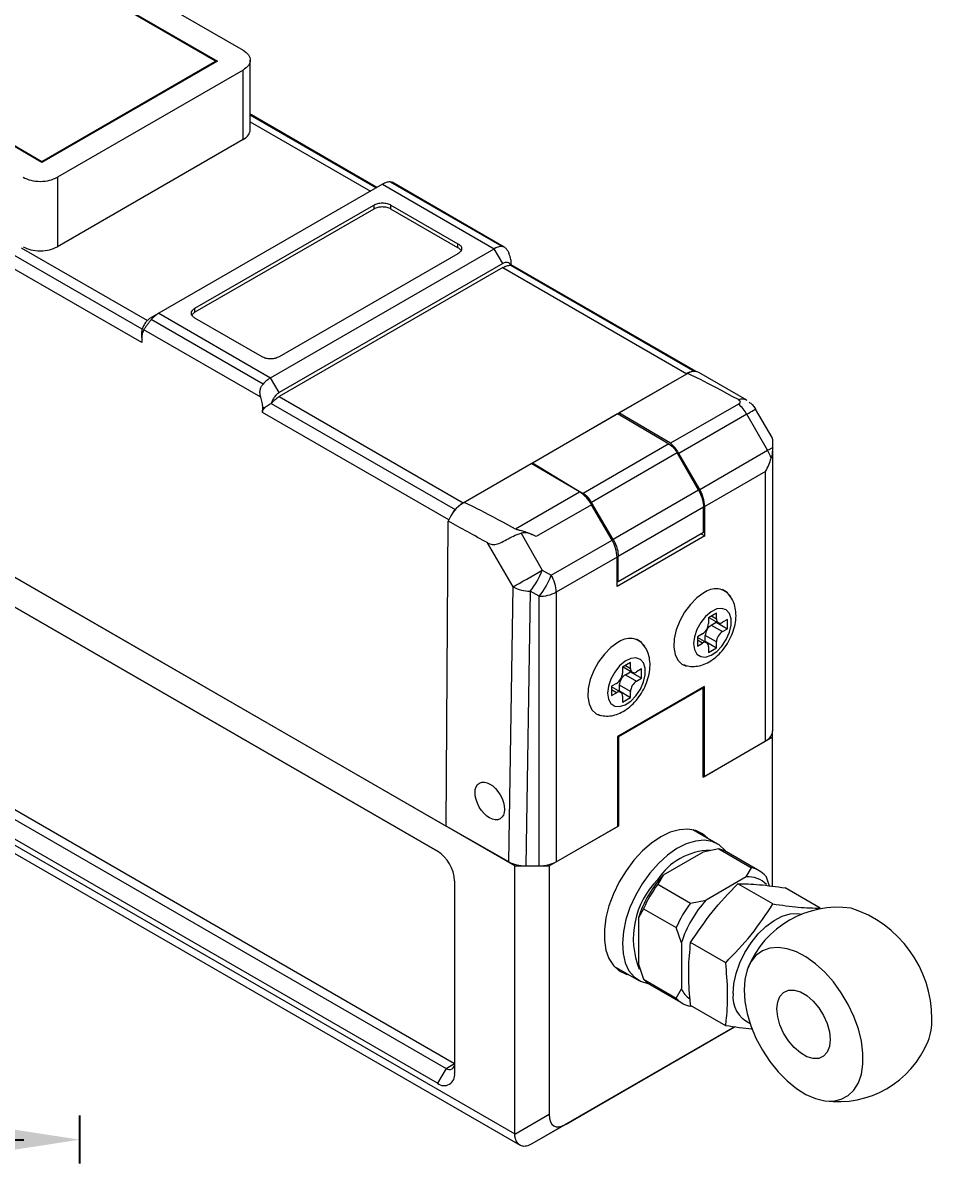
# Model space of a CAD drawing. Header units: inches. Extents: x 0.2 to 16.3, y 0.2 to 11.5.
# Drawn here: x 11.38 to 12.852, y 8.678 to 10.546 of the extents above; entities that cross this region are included whole.
import ezdxf

# ---------------------------------------------------------------- set-up
doc = ezdxf.new("R2010")
doc.units = ezdxf.units.IN
doc.header["$MEASUREMENT"] = 0
doc.linetypes.add('CENTERX2', pattern=[0.8, 0.5, -0.1, 0.1, -0.1])
doc.layers.add('CENTER_LINE', color=7, linetype='CENTERX2')
doc.styles.add('SLDTEXTSTYLE0', font='TXT', dxfattribs={"width": 0.7})
doc.dimstyles.new('SLDDIMSTYLE2', dxfattribs={"dimtxt": 0.15748, "dimasz": 0.13, "dimexe": 0, "dimexo": 0.0625, "dimgap": 0.03937, "dimtad": 1, "dimdec": 3, "dimrnd": 1e-09, "dimdsep": 46, "dimtxsty": 'SLDTEXTSTYLE0', "dimsah": 1, "dimcen": 0.09, "dimadec": 0, "dimazin": 2, "dimtfac": 1, "dimtdec": 3, "dimtofl": 0, "dimtmove": 0, "dimatfit": 3, "dimfxl": 1, "dimfrac": 2, "dimtolj": 1, "dimtzin": 12, "dimarcsym": 0})

# ---------------------------------------------------------------- blocks, each defined once
blk = doc.blocks.new('_D_14')
at = {"layer": 'CENTER_LINE'}
for p, q in [((10.8816, 7.8985), (10.8816, 8.7765)), ((11.4722, 7.8985), (11.4722, 8.7765)), ((10.8816, 8.7371), (11.4722, 8.7371))]:
    blk.add_line(p, q, dxfattribs=at)
for points in [[(10.8816, 8.7371), (11.0116, 8.7171), (11.0116, 8.7571)], [(11.4722, 8.7371), (11.3422, 8.7571), (11.3422, 8.7171)]]:
    blk.add_solid(points, dxfattribs=at)
at = {"layer": 'CENTER_LINE', "insert": (10.9354, 8.9401), "char_height": 0.15748, "attachment_point": 1, "style": 'SLDTEXTSTYLE0'}
blk.add_mtext('0.591', dxfattribs=at)

msp = doc.modelspace()

# ---------------------------------------------------------------- linework, layer by layer
at = {"color": 7, "linetype": 'Continuous', "lineweight": 18}
for p, q in [((11.45, 10.6672), (11.7368, 10.5017)), ((11.4269, 10.6388), (11.695, 10.484)), ((11.6922, 10.484), (11.4269, 10.6372)), ((11.411, 10.3201), (11.1299, 10.4824)), ((11.1327, 10.4824), (11.411, 10.3217)), ((11.411, 10.3217), (11.6922, 10.484)), ((11.695, 10.484), (11.411, 10.3201)), ((11.6922, 10.4824), (11.6922, 10.484)), ((11.7483, 10.3721), (11.7483, 10.4856)), ((11.7368, 10.4696), (11.4361, 10.296)), ((11.7368, 10.357), (11.7368, 10.4696)), ((11.9534, 10.2796), (11.7503, 10.3969)), ((11.7368, 10.357), (11.4361, 10.1835)), ((11.411, 10.3201), (11.411, 10.3217)), ((11.4361, 10.296), (11.4361, 10.1835)), ((11.9623, 10.2847), (11.6004, 10.0758)), ((11.9623, 10.2847), (12.1432, 10.1803)), ((11.9746, 10.2885), (12.1555, 10.1841)), ((12.1596, 10.1829), (11.9779, 10.2878)), ((11.6588, 10.0838), (11.9483, 10.251)), ((11.9483, 10.2445), (11.6588, 10.0774)), ((11.9483, 10.251), (11.9483, 10.2445)), ((11.9762, 10.251), (12.0847, 10.1883)), ((11.9762, 10.2445), (11.9762, 10.251)), ((12.0847, 10.1819), (11.9762, 10.2445)), ((11.7813, 9.9713), (12.1432, 10.1803)), ((12.0847, 10.1819), (12.0847, 10.1883)), ((12.1571, 10.1562), (12.1432, 10.1803)), ((11.5735, 10.0501), (11.3591, 10.1738)), ((12.0847, 10.1722), (11.7952, 10.0051)), ((11.5725, 10.0281), (11.3516, 10.1556)), ((12.1571, 10.1562), (11.7952, 9.9472)), ((12.1571, 10.1497), (11.7952, 9.9408)), ((12.1571, 10.1497), (12.455, 9.9778)), ((12.1701, 10.1535), (12.1708, 10.1539)), ((12.1701, 10.1535), (12.468, 9.9815)), ((12.4701, 9.9813), (12.1709, 10.1541)), ((12.171, 10.1533), (12.171, 10.1555)), ((11.6588, 10.0774), (11.6588, 10.0838)), ((11.6004, 10.0758), (11.5864, 10.0678)), ((11.769, 9.9609), (11.588, 10.0654)), ((11.6004, 10.0758), (11.7813, 9.9713)), ((11.7674, 10.0051), (11.6588, 10.0678)), ((11.7653, 9.9399), (11.5762, 10.0491)), ((11.5725, 10.0363), (11.5725, 10.0384)), ((11.5725, 10.0363), (11.5725, 10.0281)), ((12.0931, 9.7688), (12.455, 9.9778)), ((12.345, 9.9143), (12.455, 9.9778)), ((12.5522, 9.9349), (12.4747, 9.9797)), ((11.7952, 9.9472), (11.7813, 9.9713)), ((11.7952, 9.9408), (12.0931, 9.7688)), ((12.5523, 9.9346), (12.5521, 9.9347)), ((11.7683, 9.9151), (11.7685, 9.9231)), ((11.7685, 9.9231), (11.7723, 9.9231)), ((11.7822, 9.9296), (12.0801, 9.7576)), ((12.5389, 9.9285), (12.4289, 9.865)), ((12.5933, 9.8743), (12.5666, 9.9205)), ((12.2051, 9.8335), (12.343, 9.9131)), ((12.343, 9.9131), (12.4137, 9.8717)), ((12.345, 9.9143), (12.345, 9.912)), ((12.4289, 9.865), (12.345, 9.9143)), ((12.5522, 9.9122), (12.4423, 9.8487)), ((12.586, 9.8537), (12.5522, 9.9122)), ((12.4263, 9.864), (12.2874, 9.7837)), ((12.4137, 9.8717), (12.4263, 9.864)), ((12.5942, 9.8717), (12.5942, 9.8584)), ((12.1766, 9.1805), (11.0157, 9.8506)), ((12.4397, 9.8495), (12.3009, 9.7694)), ((12.4742, 9.7891), (12.4397, 9.8495)), ((12.4761, 9.7902), (12.4423, 9.8487)), ((12.4761, 9.7902), (12.586, 9.8537)), ((12.5942, 9.8584), (12.5942, 9.8563)), ((12.5942, 9.8563), (12.5942, 9.3989)), ((12.0931, 9.7688), (12.2031, 9.8323)), ((12.2815, 9.7862), (12.2031, 9.8323)), ((12.2051, 9.8335), (12.2745, 9.7913)), ((12.2051, 9.8311), (12.2051, 9.8335)), ((12.5827, 9.8196), (12.4842, 9.7627)), ((12.5827, 9.3828), (12.5827, 9.8196)), ((12.1777, 9.7263), (12.2815, 9.7862)), ((12.2745, 9.7913), (12.2874, 9.7837)), ((12.4742, 9.7891), (12.336, 9.7093)), ((12.336, 9.7093), (12.3009, 9.7694)), ((12.0775, 9.754), (12.0801, 9.7576)), ((12.301, 9.7656), (12.2114, 9.7139)), ((12.3341, 9.7082), (12.301, 9.7656)), ((12.4822, 9.7616), (12.3443, 9.6819)), ((12.4822, 9.7203), (12.4822, 9.7616)), ((12.4842, 9.715), (12.4842, 9.7627)), ((12.0653, 9.2448), (12.069, 9.7388)), ((11.2496, 9.7157), (12.0653, 9.2448)), ((12.1868, 9.7193), (12.2212, 9.6598)), ((12.4842, 9.715), (12.3423, 9.633)), ((12.4822, 9.7203), (12.3443, 9.6406)), ((12.4787, 9.7182), (12.4842, 9.715)), ((12.1739, 9.6325), (12.1327, 9.7037)), ((12.2357, 9.6514), (12.3341, 9.7082)), ((11.2245, 9.6819), (12.0513, 9.2046)), ((12.0517, 9.2044), (11.2384, 9.6739)), ((12.3423, 9.6808), (12.2438, 9.624)), ((12.3423, 9.633), (12.3423, 9.6808)), ((12.3443, 9.6406), (12.3443, 9.6819)), ((12.2212, 9.6598), (12.2357, 9.6514)), ((12.3443, 9.6406), (12.3423, 9.6417)), ((12.1671, 9.1871), (12.1739, 9.6325)), ((12.2015, 9.6257), (12.1947, 9.1806)), ((12.216, 9.6173), (12.2015, 9.6257)), ((12.216, 9.1806), (12.216, 9.6173)), ((12.2438, 9.624), (12.2438, 9.1872)), ((12.5033, 9.5901), (12.4903, 9.5826)), ((12.4903, 9.5826), (12.4903, 9.5733)), ((12.4911, 9.5831), (12.5061, 9.5745)), ((12.5033, 9.5808), (12.5033, 9.5901)), ((12.5211, 9.5798), (12.513, 9.5751)), ((12.5211, 9.5648), (12.5211, 9.5798)), ((12.4949, 9.5706), (12.503, 9.5753)), ((12.4949, 9.5706), (12.513, 9.5601)), ((12.503, 9.5753), (12.503, 9.5762)), ((12.503, 9.5753), (12.5211, 9.5648)), ((12.513, 9.5601), (12.5211, 9.5648)), ((12.4805, 9.5564), (12.4724, 9.5517)), ((12.4724, 9.5517), (12.4724, 9.5367)), ((12.4874, 9.5421), (12.4724, 9.5507)), ((12.4843, 9.5439), (12.4852, 9.5443)), ((12.4852, 9.5443), (12.4852, 9.5537)), ((12.5033, 9.5433), (12.4852, 9.5537)), ((12.4852, 9.5443), (12.5033, 9.5339)), ((12.5033, 9.5339), (12.5033, 9.5433)), ((12.4724, 9.5367), (12.4805, 9.5414)), ((12.4903, 9.5358), (12.4903, 9.5264)), ((12.4903, 9.5264), (12.5033, 9.5339)), ((12.3641, 9.5098), (12.3511, 9.5023)), ((12.3641, 9.5004), (12.3641, 9.5098)), ((12.3511, 9.5023), (12.3511, 9.4929)), ((12.3519, 9.5028), (12.3669, 9.4941)), ((12.3557, 9.4902), (12.3638, 9.4949)), ((12.3557, 9.4902), (12.3738, 9.4798)), ((12.3638, 9.4949), (12.3638, 9.4959)), ((12.3638, 9.4949), (12.3819, 9.4845)), ((12.3819, 9.4995), (12.3738, 9.4948)), ((12.3819, 9.4845), (12.3819, 9.4995)), ((12.3413, 9.476), (12.3332, 9.4714)), ((12.3332, 9.4714), (12.3332, 9.4564)), ((12.3482, 9.4617), (12.3332, 9.4704)), ((12.4835, 9.4711), (12.343, 9.3899)), ((12.345, 9.3902), (12.4815, 9.469)), ((12.346, 9.464), (12.346, 9.4734)), ((12.3641, 9.4629), (12.346, 9.4734)), ((12.3738, 9.4798), (12.3819, 9.4845)), ((12.4815, 9.469), (12.4807, 9.4694)), ((12.4815, 9.3243), (12.4815, 9.469)), ((12.4835, 9.4711), (12.4835, 9.3256)), ((12.3332, 9.4564), (12.3413, 9.461)), ((12.3451, 9.4635), (12.346, 9.464)), ((12.346, 9.464), (12.3641, 9.4535)), ((12.3511, 9.4554), (12.3511, 9.446)), ((12.3511, 9.446), (12.3641, 9.4535)), ((12.3641, 9.4535), (12.3641, 9.4629)), ((11.0157, 9.4167), (12.1766, 8.7465)), ((11.0239, 9.3986), (12.1855, 8.7281)), ((12.5942, 9.3894), (12.5942, 9.3989)), ((12.343, 9.3899), (12.343, 9.2444)), ((12.3443, 9.3907), (12.345, 9.3902)), ((12.345, 9.2456), (12.345, 9.3902)), ((12.4815, 9.3243), (12.5942, 9.3894)), ((12.4835, 9.3256), (12.5827, 9.3828)), ((12.5942, 9.1474), (12.5942, 9.3894)), ((11.2524, 9.3379), (12.0792, 8.8606)), ((11.2384, 9.3299), (12.0653, 8.8526)), ((12.4815, 9.3268), (12.4835, 9.3256)), ((12.0513, 8.8285), (11.2245, 9.3058)), ((12.1671, 9.1871), (12.0653, 9.2448)), ((12.2323, 9.1805), (12.345, 9.2456)), ((12.2438, 9.1872), (12.343, 9.2444)), ((12.345, 9.2456), (12.343, 9.2468)), ((12.5049, 9.216), (12.4647, 9.2392)), ((12.5072, 9.208), (12.4817, 9.203)), ((12.5072, 9.208), (12.56, 9.1775)), ((12.4817, 9.203), (12.4168, 9.1655)), ((12.5725, 9.1727), (12.5197, 9.2032)), ((12.1766, 9.1805), (12.2323, 9.1805)), ((12.1766, 8.7465), (12.1766, 9.1805)), ((12.1947, 9.1806), (12.216, 9.1806)), ((12.2323, 9.1805), (12.2323, 8.7783)), ((12.5514, 9.1628), (12.56, 9.1775)), ((12.0792, 9.1564), (12.0792, 8.8445)), ((12.4168, 9.1655), (12.4081, 9.1508)), ((12.4081, 9.1508), (12.461, 9.1203)), ((12.5514, 9.1628), (12.4864, 9.1253)), ((12.5947, 9.119), (12.538, 9.1517)), ((12.5829, 9.1642), (12.5884, 9.1482)), ((12.6713, 9.1121), (12.6145, 9.1449)), ((12.461, 9.1203), (12.4864, 9.1253)), ((12.3852, 9.1112), (12.3769, 9.0964)), ((12.3769, 9.0964), (12.3769, 9.0213)), ((12.3852, 9.1112), (12.4381, 9.0807)), ((12.4465, 9.0562), (12.4381, 9.0807)), ((12.4465, 9.0562), (12.4465, 8.9812)), ((12.5182, 9.0237), (12.4614, 9.0565)), ((12.3769, 9.0213), (12.3852, 8.9969)), ((12.3371, 9.0183), (12.3773, 8.9951)), ((12.3852, 8.9969), (12.4381, 8.9663)), ((12.3956, 8.9884), (12.4485, 8.9579)), ((12.4381, 8.9663), (12.4465, 8.9812)), ((12.463, 8.9535), (12.461, 8.9531)), ((12.5182, 8.9216), (12.4614, 8.9544)), ((12.5325, 8.9198), (12.2045, 8.7304)), ((12.2599, 8.7624), (12.5325, 8.9198)), ((12.0653, 8.8526), (12.0513, 8.8285)), ((12.0653, 8.8526), (12.0792, 8.8606)), ((12.1766, 8.7462), (12.2323, 8.7783)), ((12.2599, 8.7624), (12.2042, 8.7303)), ((12.2042, 8.7303), (12.2045, 8.7304))]:
    msp.add_line(p, q, dxfattribs=at)
at = {"color": 8, "linetype": 'Continuous', "lineweight": 18}
for p, q in [((11.7483, 10.397), (11.9525, 10.2791)), ((11.7483, 10.3857), (11.9428, 10.2735)), ((11.3776, 10.1819), (11.5818, 10.064)), ((12.0699, 9.741), (11.7683, 9.9151)), ((12.2745, 9.7904), (12.2745, 9.7913)), ((12.4951, 9.5855), (12.5033, 9.5808)), ((12.4805, 9.5414), (12.4724, 9.5461)), ((12.3559, 9.5051), (12.3641, 9.5004)), ((12.3413, 9.461), (12.3332, 9.4657))]:
    msp.add_line(p, q, dxfattribs=at)
at = {"color": 7, "linetype": 'Continuous', "lineweight": 18, "flags": 128}
for points in [[(12.5522, 9.9122), (12.5556, 9.9141), (12.5585, 9.9158), (12.5611, 9.9173), (12.5632, 9.9185), (12.5648, 9.9195), (12.5659, 9.9201), (12.5665, 9.9205), (12.5666, 9.9205)], [(12.586, 9.8537), (12.5872, 9.8543), (12.5883, 9.855), (12.5894, 9.8556), (12.5905, 9.8562), (12.5915, 9.8568), (12.5924, 9.8574), (12.5933, 9.8579), (12.5942, 9.8584)], [(12.1739, 9.6325), (12.1783, 9.635), (12.1836, 9.6381), (12.1895, 9.6415), (12.1959, 9.6452), (12.2025, 9.649), (12.2091, 9.6528), (12.2154, 9.6565), (12.2212, 9.6598)], [(12.4828, 9.6226), (12.4716, 9.6146), (12.461, 9.604), (12.4515, 9.5913), (12.4438, 9.5773), (12.4381, 9.5628), (12.4349, 9.5484), (12.4342, 9.535), (12.4362, 9.5232), (12.4407, 9.5138), (12.4474, 9.5072), (12.454, 9.5043)], [(12.4661, 9.5406), (12.4675, 9.531), (12.4715, 9.5237), (12.4777, 9.5196), (12.4856, 9.5189), (12.4945, 9.5217), (12.5036, 9.5277), (12.5121, 9.5365), (12.5192, 9.5472), (12.5244, 9.5589), (12.527, 9.5705), (12.527, 9.581), (12.5244, 9.5895), (12.5192, 9.5953), (12.5121, 9.5977), (12.5036, 9.5967), (12.4945, 9.5922), (12.4856, 9.5847), (12.4777, 9.5749), (12.4715, 9.5636), (12.4675, 9.5518), (12.4661, 9.5406)], [(12.3436, 9.5422), (12.3324, 9.5342), (12.3218, 9.5236), (12.3123, 9.511), (12.3046, 9.497), (12.2989, 9.4824), (12.2957, 9.468), (12.295, 9.4546), (12.297, 9.4429), (12.3015, 9.4335), (12.3082, 9.4269), (12.3148, 9.424)], [(12.3269, 9.4602), (12.3283, 9.4506), (12.3323, 9.4434), (12.3385, 9.4392), (12.3464, 9.4385), (12.3553, 9.4413), (12.3644, 9.4474), (12.3729, 9.4561), (12.38, 9.4668), (12.3852, 9.4785), (12.3878, 9.4901), (12.3878, 9.5007), (12.3852, 9.5092), (12.38, 9.5149), (12.3729, 9.5174), (12.3644, 9.5163), (12.3553, 9.5119), (12.3464, 9.5044), (12.3385, 9.4945), (12.3323, 9.4832), (12.3283, 9.4714), (12.3269, 9.4602)], [(12.4894, 9.225), (12.4808, 9.2325), (12.4697, 9.2379), (12.457, 9.2402), (12.4431, 9.2392), (12.4284, 9.235), (12.4132, 9.2277), (12.3981, 9.2176), (12.3834, 9.2048), (12.3695, 9.1897), (12.3568, 9.1728), (12.3457, 9.1545), (12.3363, 9.1353), (12.3291, 9.1157), (12.3242, 9.0963), (12.3217, 9.0775), (12.3217, 9.06), (12.3242, 9.0442), (12.3291, 9.0305), (12.3363, 9.0192), (12.3457, 9.0108), (12.3568, 9.0053), (12.3618, 9.004)], [(12.5183, 9.204), (12.5168, 9.2059), (12.5074, 9.2144), (12.4962, 9.2198), (12.4833, 9.222), (12.4692, 9.2208), (12.4543, 9.2162), (12.4391, 9.2085), (12.4239, 9.1979), (12.4091, 9.1845), (12.3953, 9.1689)], [(12.3953, 9.1689), (12.3829, 9.1515), (12.3721, 9.1328), (12.3632, 9.1132), (12.3567, 9.0935), (12.3525, 9.0741), (12.3509, 9.0556), (12.3519, 9.0385), (12.3555, 9.0234), (12.3615, 9.0107), (12.3698, 9.0006), (12.3801, 8.9936), (12.3923, 8.9898), (12.3937, 8.9896)], [(12.5302, 8.9738), (12.5314, 8.9897), (12.5352, 9.0065), (12.5412, 9.0236), (12.5494, 9.0403), (12.5594, 9.0561), (12.5709, 9.0704), (12.5834, 9.0826), (12.5965, 9.0923), (12.6097, 9.0992), (12.6225, 9.1031), (12.6346, 9.1037), (12.6416, 9.1024)], [(12.5479, 8.9796), (12.5491, 8.9611), (12.5528, 8.9415), (12.5589, 8.9215), (12.5672, 8.9016), (12.5775, 8.8822), (12.5895, 8.8639), (12.603, 8.8472), (12.6175, 8.8325), (12.6327, 8.8201), (12.6482, 8.8105), (12.6636, 8.8037), (12.6785, 8.8001), (12.6925, 8.7997), (12.7053, 8.8025), (12.7165, 8.8084), (12.7258, 8.8174), (12.733, 8.8291), (12.7379, 8.8433), (12.7404, 8.8595), (12.7404, 8.8774), (12.7379, 8.8966), (12.733, 8.9164), (12.7258, 8.9364), (12.7165, 8.9561), (12.7053, 8.975), (12.6925, 8.9926), (12.6785, 9.0084), (12.6636, 9.0219), (12.6482, 9.033), (12.6327, 9.0412), (12.6175, 9.0464), (12.603, 9.0484), (12.5895, 9.0472), (12.5775, 9.0428), (12.5672, 9.0354), (12.5589, 9.025), (12.5528, 9.012), (12.5491, 8.9968), (12.5479, 8.9796)], [(12.6012, 8.9489), (12.6024, 8.9601), (12.6061, 8.9692), (12.612, 8.9757), (12.6198, 8.9791), (12.629, 8.9794), (12.6391, 8.9764), (12.6495, 8.9704), (12.6596, 8.9617), (12.6688, 8.9508), (12.6766, 8.9384), (12.6825, 8.9251), (12.6862, 8.9117), (12.6875, 8.8991), (12.6862, 8.8879), (12.6825, 8.8788), (12.6766, 8.8723), (12.6688, 8.8688), (12.6596, 8.8685), (12.6495, 8.8715), (12.6391, 8.8775), (12.629, 8.8862), (12.6198, 8.8971), (12.612, 8.9096), (12.6061, 8.9229), (12.6024, 8.9362), (12.6012, 8.9489)]]:
    msp.add_lwpolyline(points, dxfattribs=at)
at = {"color": 7, "linetype": 'Continuous', "lineweight": 18}
for centre, radius, start, end in [((11.747, 10.391), 0.00679, 60.1516, 78.6073), ((12.1566, 10.1586), 0.0255, 92.431, 121.7531), ((11.6259, 10.0332), 0.0497, 120.8988, 139.6361), ((12.4682, 9.9566), 0.0249, 90.407, 121.9974), ((12.4665, 9.9616), 0.0199, 65.8387, 125.4717), ((12.4679, 9.9746), 0.00699, 60.3017, 88.9053), ((12.4982, 9.8815), 0.0622, 29.6103, 49.0883), ((12.3882, 9.818), 0.0622, 29.6103, 49.0883), ((12.5293, 9.8208), 0.0656, 17.9592, 30.102), ((12.2511, 9.738), 0.057, 28.8952, 57.6862), ((12.4275, 9.7608), 0.0568, 1.9565, 31.1437), ((12.1257, 9.718), 0.0604, 122.6398, 159.803), ((12.2855, 9.6788), 0.0568, 1.9565, 31.1437), ((12.1177, 9.6968), 0.1099, 319.6831, 340.3169), ((12.1322, 9.6884), 0.1099, 319.6831, 340.3169), ((12.1871, 9.622), 0.0568, 1.9565, 31.1437), ((12.201, 9.6831), 0.0574, 241.8317, 270.4874), ((12.2171, 9.6741), 0.0568, 268.8559, 298.0402), ((12.5019, 9.5993), 0.0301, 35.3609, 129.2197), ((12.5092, 9.5798), 0.00602, 170.786, 309.2033), ((12.4691, 9.5742), 0.0212, 302.6055, 357.3945), ((12.5063, 9.5527), 0.0212, 122.6055, 177.3945), ((12.3627, 9.5189), 0.0301, 35.3609, 129.2197), ((12.4843, 9.5367), 0.00602, 350.786, 129.2033), ((12.5244, 9.5423), 0.0212, 122.6055, 177.3945), ((12.3299, 9.4939), 0.0212, 302.6055, 357.3945), ((12.3671, 9.4724), 0.0212, 122.6055, 177.3945), ((12.37, 9.4995), 0.00602, 170.786, 309.2033), ((12.3852, 9.4619), 0.0212, 122.6055, 177.3945), ((12.3451, 9.4564), 0.00602, 350.786, 129.2033), ((12.5745, 9.4009), 0.0198, 294.3747, 354.3052), ((12.4984, 9.1663), 0.0426, 60.1234, 78.1783), ((12.0187, 9.1536), 0.0605, 2.6055, 57.3945), ((12.4952, 9.1023), 0.1036, 91.1976, 147.3323), ((12.2171, 9.2374), 0.0568, 268.8559, 298.0402), ((12.5514, 9.1362), 0.0422, 41.741, 78.2483), ((12.5032, 9.0631), 0.1346, 135.0288, 201.7959), ((12.5572, 9.0384), 0.1894, 137.844, 162.156), ((12.5804, 9.025), 0.2134, 143.8455, 156.1545), ((12.5549, 9.1229), 0.04, 43.0046, 95.0218), ((12.6333, 8.9944), 0.2134, 143.8455, 156.1545), ((12.6268, 8.9982), 0.1894, 137.8436, 162.1564), ((12.7, 8.9561), 0.1575, 82.2349, 157.7598), ((12.6637, 8.9327), 0.1884, 359.9519, 72.2044), ((12.4169, 9.0251), 0.0424, 221.7738, 239.9195), ((12.4696, 8.9944), 0.0422, 221.741, 258.2483), ((12.4847, 8.9995), 0.0424, 205.6387, 234.1674), ((12.5761, 8.9681), 0.0463, 172.9391, 246.2227), ((12.7596, 8.9303), 0.0926, 338.6043, 1.4306), ((12.7, 8.9561), 0.1575, 262.2349, 337.7598), ((12.0707, 8.8592), 0.0086, 230.7967, 9.214), ((12.0622, 8.8418), 0.0172, 230.7967, 9.214)]:
    msp.add_arc(centre, radius, start, end, dxfattribs=at)
at = {"color": 8, "linetype": 'Continuous', "lineweight": 18}
msp.add_arc((12.5446, 9.9201), 0.0167, 62.6881, 110.6997, dxfattribs=at)
at = {"color": 7, "linetype": 'Continuous', "lineweight": 18}
for centre, major_axis, ratio, start_param, end_param in [((15.645, 8.1041), (3.1901, -1.8736), 0.007557, 2.91635, 3.137304), ((12.5548, 9.8623), (0.0392, 0.0105), 0.317765, 6.198245, 6.409817), ((12.5548, 9.8356), (0.0278, 0.0482), 0.577335, 4.71243, 5.139508), ((15.2831, 7.8951), (3.1901, -1.8736), 0.007557, 2.915028, 3.137304), ((14.871, 8.133), (3.2178, -1.8259), 0.007622, 2.59292, 2.631892), ((12.21, 9.6692), (-0.0278, 0.0482), 0.577335, 5.463585, 6.128989), ((12.1947, 9.2033), (0.0394, 0), 0.577243, 3.935679, 4.712389), ((12.2874, 8.842), (0.0477, 0.0827), 0.333351, 2.617959, 3.665156), ((12.2323, 8.7465), (0.0557, 0), 0.577382, 3.141593, 3.151593)]:
    msp.add_ellipse(centre, major_axis=major_axis, ratio=ratio, start_param=start_param, end_param=end_param, dxfattribs=at)
msp.add_ellipse((12.1361, 9.2857), major_axis=(-0.0167, 0.029), ratio=0.587458, dxfattribs=at)
for points in [[(11.7368, 10.5017), (11.74, 10.4994), (11.7465, 10.4947), (11.7492, 10.4856), (11.7465, 10.4766), (11.74, 10.4719), (11.7368, 10.4696)], [(11.7368, 10.357), (11.7401, 10.3594), (11.7467, 10.3641), (11.7478, 10.3701), (11.7483, 10.3731)], [(11.3804, 10.296), (11.3845, 10.2941), (11.3926, 10.2904), (11.4083, 10.2888), (11.4239, 10.2904), (11.432, 10.2941), (11.4361, 10.296)], [(11.9746, 10.2885), (11.9726, 10.2883), (11.9687, 10.288), (11.9644, 10.2858), (11.9623, 10.2847)], [(11.9483, 10.251), (11.9504, 10.2519), (11.9544, 10.2538), (11.9623, 10.2546), (11.9701, 10.2538), (11.9741, 10.2519), (11.9762, 10.251)], [(11.9762, 10.2445), (11.9741, 10.2455), (11.9701, 10.2473), (11.9623, 10.2481), (11.9544, 10.2473), (11.9504, 10.2455), (11.9483, 10.2445)], [(11.3804, 10.1834), (11.3845, 10.1815), (11.3926, 10.1778), (11.4083, 10.1762), (11.4239, 10.1779), (11.432, 10.1816), (11.4361, 10.1835)], [(12.0847, 10.1883), (12.0864, 10.1871), (12.0896, 10.1848), (12.091, 10.1803), (12.0896, 10.1757), (12.0864, 10.1734), (12.0847, 10.1722)], [(12.1571, 10.1497), (12.1594, 10.1509), (12.1639, 10.1532), (12.168, 10.1534), (12.1701, 10.1535)], [(11.6588, 10.0678), (11.6572, 10.0689), (11.654, 10.0713), (11.6526, 10.0758), (11.654, 10.0803), (11.6572, 10.0827), (11.6588, 10.0838)], [(11.7952, 10.0051), (11.7932, 10.0042), (11.7891, 10.0023), (11.7813, 10.0015), (11.7735, 10.0023), (11.7694, 10.0042), (11.7674, 10.0051)], [(11.7822, 9.9296), (11.7843, 9.9319), (11.7884, 9.9364), (11.793, 9.9393), (11.7952, 9.9408)], [(12.0801, 9.7576), (12.0821, 9.7599), (12.0863, 9.7644), (12.0908, 9.7674), (12.0931, 9.7688)]]:
    msp.add_open_spline(points, degree=3, dxfattribs=at)
for points, knots in [([(11.9746, 10.2885), (11.9759, 10.2885), (11.9773, 10.2885), (11.9778, 10.2878), (11.9779, 10.2878)], [0, 0, 0, 0, 0.944707, 1, 1, 1, 1]), ([(12.0892, 10.1778), (12.0891, 10.1779), (12.0886, 10.1795), (12.0866, 10.1807), (12.0847, 10.1819)], [0, 0, 0, 0, 0.0897989, 1, 1, 1, 1]), ([(12.1555, 10.1841), (12.1568, 10.1839), (12.1594, 10.1835), (12.163, 10.1803), (12.1656, 10.1763), (12.1669, 10.1732), (12.1674, 10.1721)], [0, 0, 0, 0, 0.270501, 0.54064, 0.820446, 1, 1, 1, 1]), ([(12.171, 10.1555), (12.1709, 10.1579), (12.1705, 10.1632), (12.1685, 10.1689), (12.1674, 10.1721)], [0, 0, 0, 0, 0.4520547, 1, 1, 1, 1]), ([(12.1701, 10.1535), (12.1694, 10.1546), (12.1682, 10.1567), (12.165, 10.1581), (12.1613, 10.1581), (12.1585, 10.1568), (12.1571, 10.1562)], [0, 0, 0, 0, 0.250117, 0.500156, 0.750117, 1, 1, 1, 1]), ([(11.5864, 10.0678), (11.585, 10.0668), (11.5823, 10.065), (11.5785, 10.0606), (11.5754, 10.0555), (11.5741, 10.0519), (11.5735, 10.0501)], [0, 0, 0, 0, 0.249826, 0.499768, 0.749826, 1, 1, 1, 1]), ([(11.5762, 10.0491), (11.5769, 10.0503), (11.5784, 10.0526), (11.5813, 10.0569), (11.5846, 10.0613), (11.5869, 10.064), (11.588, 10.0654)], [0, 0, 0, 0, 0.268331, 0.522065, 0.764688, 1, 1, 1, 1]), ([(11.6588, 10.0774), (11.657, 10.0763), (11.6548, 10.0748), (11.6543, 10.073), (11.6542, 10.0726)], [0, 0, 0, 0, 0.793162, 1, 1, 1, 1]), ([(11.5725, 10.0384), (11.5726, 10.0403), (11.5726, 10.0445), (11.5732, 10.0481), (11.5735, 10.0501)], [0, 0, 0, 0, 0.4537894, 1, 1, 1, 1]), ([(11.5762, 10.0491), (11.5751, 10.0472), (11.5731, 10.0437), (11.5727, 10.0387), (11.5725, 10.0363)], [0, 0, 0, 0, 0.523313, 1, 1, 1, 1]), ([(11.7653, 9.9399), (11.7648, 9.9419), (11.7638, 9.9456), (11.7642, 9.9513), (11.7659, 9.9567), (11.7679, 9.9595), (11.769, 9.9609)], [0, 0, 0, 0, 0.268398, 0.522178, 0.764747, 1, 1, 1, 1]), ([(11.7813, 9.9713), (11.7792, 9.97), (11.7749, 9.9672), (11.7709, 9.963), (11.769, 9.9609)], [0, 0, 0, 0, 0.5000079, 1, 1, 1, 1]), ([(11.7685, 9.9231), (11.7684, 9.9257), (11.7681, 9.9311), (11.7663, 9.9369), (11.7653, 9.9399)], [0, 0, 0, 0, 0.479315, 1, 1, 1, 1]), ([(11.7952, 9.9472), (11.7938, 9.9463), (11.7911, 9.9444), (11.7873, 9.9401), (11.7841, 9.935), (11.7829, 9.9314), (11.7822, 9.9296)], [0, 0, 0, 0, 0.249883, 0.499844, 0.749883, 1, 1, 1, 1]), ([(12.5387, 9.9357), (12.5393, 9.9353), (12.5406, 9.9345), (12.5415, 9.9328), (12.5414, 9.9311), (12.5405, 9.9296), (12.5394, 9.9288), (12.5389, 9.9285)], [0, 0, 0, 0, 0.209529, 0.419059, 0.628588, 0.838117, 1, 1, 1, 1]), ([(11.7683, 9.9151), (11.7685, 9.9165), (11.769, 9.9195), (11.7712, 9.9219), (11.7723, 9.9231)], [0, 0, 0, 0, 0.48427, 1, 1, 1, 1]), ([(11.7723, 9.9231), (11.7734, 9.9241), (11.7763, 9.9266), (11.78, 9.9285), (11.7822, 9.9296)], [0, 0, 0, 0, 0.395708, 1, 1, 1, 1]), ([(12.556, 9.9317), (12.5569, 9.9311), (12.5589, 9.9299), (12.5624, 9.9266), (12.565, 9.9233), (12.5664, 9.9209), (12.5666, 9.9205)], [0, 0, 0, 0, 0.2387509, 0.5024487, 0.9237691, 1, 1, 1, 1]), ([(12.4263, 9.864), (12.4291, 9.8619), (12.4342, 9.8583), (12.438, 9.8522), (12.4397, 9.8495)], [0, 0, 0, 0, 0.557682, 1, 1, 1, 1]), ([(12.5942, 9.8563), (12.5939, 9.8525), (12.5935, 9.8475), (12.592, 9.8422), (12.5917, 9.841)], [0, 0, 0, 0, 0.765617, 1, 1, 1, 1]), ([(12.4742, 9.7891), (12.4768, 9.7838), (12.4814, 9.7744), (12.482, 9.7655), (12.4822, 9.7616)], [0, 0, 0, 0, 0.557568, 1, 1, 1, 1]), ([(12.3009, 9.7694), (12.2987, 9.7728), (12.2947, 9.7788), (12.2896, 9.7822), (12.2874, 9.7837)], [0, 0, 0, 0, 0.557681, 1, 1, 1, 1]), ([(12.1327, 9.7037), (12.1352, 9.7026), (12.1401, 9.7005), (12.1489, 9.7017), (12.1584, 9.7062), (12.1691, 9.7121), (12.1789, 9.7169), (12.1847, 9.7187), (12.1868, 9.7193)], [0, 0, 0, 0, 0.1540722, 0.3092067, 0.4883347, 0.6715016, 0.8782308, 1, 1, 1, 1]), ([(12.2114, 9.7139), (12.2055, 9.7167), (12.1973, 9.7207), (12.1866, 9.7234), (12.1811, 9.7248), (12.1787, 9.7259), (12.1777, 9.7263)], [0, 0, 0, 0, 0.543663, 0.764071, 0.90273, 1, 1, 1, 1]), ([(12.336, 9.7093), (12.3387, 9.7041), (12.3434, 9.6947), (12.344, 9.6859), (12.3443, 9.6819)], [0, 0, 0, 0, 0.557568, 1, 1, 1, 1]), ([(12.449, 9.5068), (12.4522, 9.5057), (12.4589, 9.5034), (12.4697, 9.5034), (12.4807, 9.5059), (12.4917, 9.5109), (12.5025, 9.5185), (12.5125, 9.5286), (12.5212, 9.5405), (12.5281, 9.5538), (12.5329, 9.5679), (12.5352, 9.5819), (12.5347, 9.595), (12.5318, 9.6066), (12.5265, 9.6166), (12.5202, 9.624), (12.515, 9.6269), (12.513, 9.628)], [0, 0, 0, 0, 0.057676, 0.119201, 0.182164, 0.248981, 0.320471, 0.394925, 0.469622, 0.544488, 0.620298, 0.69802, 0.769519, 0.836763, 0.90009, 0.961306, 1, 1, 1, 1]), ([(12.3098, 9.4265), (12.313, 9.4254), (12.3197, 9.4231), (12.3305, 9.4231), (12.3415, 9.4255), (12.3525, 9.4305), (12.3633, 9.4381), (12.3733, 9.4482), (12.382, 9.4602), (12.3889, 9.4735), (12.3937, 9.4876), (12.396, 9.5015), (12.3955, 9.5146), (12.3926, 9.5263), (12.3873, 9.5362), (12.381, 9.5437), (12.3758, 9.5465), (12.3738, 9.5476)], [0, 0, 0, 0, 0.057676, 0.119201, 0.182164, 0.248981, 0.320471, 0.394925, 0.469622, 0.544488, 0.620298, 0.69802, 0.769519, 0.836763, 0.90009, 0.961306, 1, 1, 1, 1]), ([(12.4614, 9.0565), (12.4725, 9.0731), (12.4948, 9.1067), (12.5235, 9.1366), (12.538, 9.1517)], [0, 0, 0, 0, 0.495216, 1, 1, 1, 1]), ([(12.538, 9.1517), (12.5491, 9.1515), (12.5714, 9.151), (12.6001, 9.1469), (12.6145, 9.1449)], [0, 0, 0, 0, 0.495216, 1, 1, 1, 1]), ([(12.5182, 9.0237), (12.5324, 9.0385), (12.5611, 9.0684), (12.5834, 9.102), (12.5947, 9.119)], [0, 0, 0, 0, 0.495216, 1, 1, 1, 1]), ([(12.5947, 9.119), (12.6089, 9.1169), (12.6376, 9.1128), (12.66, 9.1123), (12.6713, 9.1121)], [0, 0, 0, 0, 0.495216, 1, 1, 1, 1]), ([(12.4614, 8.9544), (12.461, 8.959), (12.4589, 8.9791), (12.4573, 9.0143), (12.46, 9.0423), (12.4614, 9.0565)], [0, 0, 0, 0, 0.1269715, 0.560077, 1, 1, 1, 1]), ([(12.5182, 8.9216), (12.5186, 8.9257), (12.5207, 8.9434), (12.5223, 8.9767), (12.5196, 9.008), (12.5182, 9.0237)], [0, 0, 0, 0, 0.1269715, 0.560077, 1, 1, 1, 1]), ([(12.5619, 8.9163), (12.5613, 8.9163), (12.5489, 8.9168), (12.5331, 8.9193), (12.5182, 8.9216)], [0, 0, 0, 0, 0.051673, 1, 1, 1, 1]), ([(12.2042, 8.7303), (12.2012, 8.7288), (12.1952, 8.7258), (12.1874, 8.7264), (12.1811, 8.731), (12.1773, 8.7383), (12.1768, 8.744), (12.1766, 8.7462)], [0, 0, 0, 0, 0.216772, 0.433453, 0.649886, 0.864524, 1, 1, 1, 1])]:
    msp.add_open_spline(points, degree=3, knots=knots, dxfattribs=at)

# ---------------------------------------------------------------- dimensions: what is measured, and where the dimension line sits
at = {"layer": 'CENTER_LINE'}
dim = msp.add_linear_dim(base=(11.4722, 8.7371), p1=(10.8816, 7.8591), p2=(11.4722, 7.8591), dimstyle='SLDDIMSTYLE2', dxfattribs=at)
dim.commit()
dim.dimension.update_dxf_attribs({"geometry": '_D_14', "text_midpoint": (11.1769, 8.7371), "dimtype": 160})

doc.saveas('drawing.dxf')
